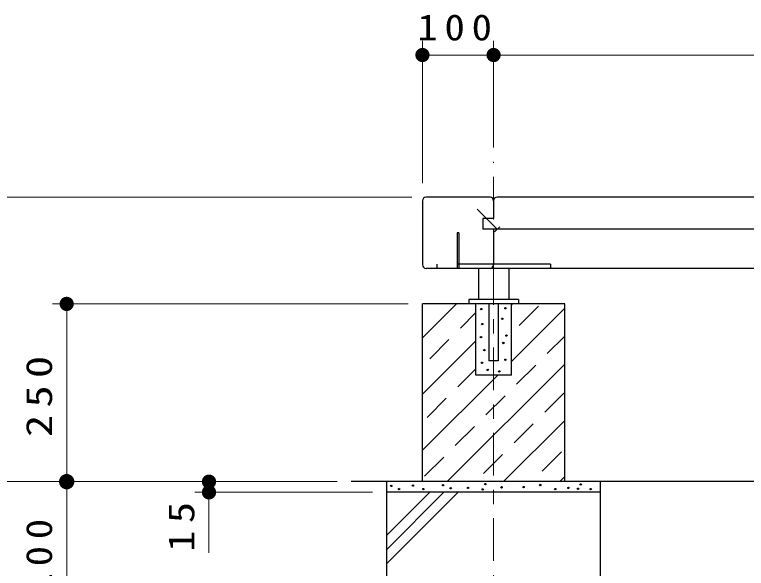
# Model space of a CAD drawing. Units: millimetres on the paper, scale 1:20. Extents: x -365 to 0, y -5 to 257.
# Drawn here: x -334.9 to -283.5, y 88.4 to 127.4 of the extents above; entities that cross this region are included whole.
import ezdxf

# ---------------------------------------------------------------- set-up
doc = ezdxf.new("R2010")
doc.units = ezdxf.units.MM
doc.linetypes.add('USER1', pattern=[4.5, 2.5, -2])
doc.linetypes.add('USER2', pattern=[6, 3, -1, 1, -1])
doc.layers.add('LY_1', color=7, linetype='Continuous', lineweight=25)
doc.styles.add('ＭＳ ゴシック', font='')
doc.styles.get('ＭＳ ゴシック').set_extended_font_data('MS Gothic')

# ---------------------------------------------------------------- blocks, each defined once
blk = doc.blocks.new('filled_dot')
at = {"color": 0, "linetype": 'Continuous', "lineweight": -2, "const_width": 1.25}
blk.add_lwpolyline([(-0.625, 0, 1), (0.625, 0, 1)], format="xyb", close=True, dxfattribs=at)

msp = doc.modelspace()

# ---------------------------------------------------------------- linework, layer by layer
at = {"layer": 'LY_1', "lineweight": 13}
for p, q in [((-306.287, 115.536), (-306.287, 125.536)), ((-301.287, 118.036), (-301.287, 125.536)), ((-306.287, 124.536), (-301.287, 124.536)), ((-301.287, 124.536), (-234.787, 124.536)), ((-307.037, 114.536), (-342.287, 114.536)), ((-307.287, 107.036), (-332.287, 107.036)), ((-331.287, 94.536), (-331.287, 107.036)), ((-306.287, 104.65), (-303.9, 107.036)), ((-300.037, 106.949), (-299.949, 107.036)), ((-300.037, 102.997), (-296.287, 106.747)), ((-299.492, 105.518), (-298.144, 106.865)), ((-303.622, 105.338), (-302.537, 106.424)), ((-306.287, 100.699), (-302.537, 104.449)), ((-305.778, 103.183), (-304.431, 104.53)), ((-297.516, 103.542), (-296.287, 104.772)), ((-304.546, 94.536), (-296.287, 102.796)), ((-303.802, 101.207), (-302.537, 102.473)), ((-299.671, 101.387), (-298.324, 102.734)), ((-306.287, 96.747), (-300.998, 102.036)), ((-305.957, 99.052), (-304.61, 100.399)), ((-301.826, 99.232), (-300.479, 100.579)), ((-297.695, 99.411), (-296.348, 100.758)), ((-300.595, 94.536), (-296.287, 98.845)), ((-303.982, 97.077), (-302.635, 98.424)), ((-299.851, 97.256), (-298.504, 98.603)), ((-306.137, 94.921), (-304.79, 96.268)), ((-302.006, 95.101), (-300.659, 96.448)), ((-297.875, 95.281), (-296.528, 96.628)), ((-296.644, 94.536), (-296.287, 94.893)), ((-312.287, 94.536), (-342.287, 94.536)), ((-331.287, 84.536), (-331.287, 94.536)), ((-312.287, 94.536), (-322.287, 94.536)), ((-321.287, 89.528), (-321.287, 94.536)), ((-309.787, 93.786), (-322.287, 93.786)), ((-308.787, 88.787), (-303.788, 93.786)), ((-308.787, 90.767), (-305.768, 93.786)), ((-308.787, 89.777), (-304.778, 93.786))]:
    msp.add_line(p, q, dxfattribs=at)
at = {"layer": 'LY_1', "linetype": 'USER2', "lineweight": 13}
msp.add_line((-301.287, 76.965), (-301.287, 117.036), dxfattribs=at)
at = {"layer": 'LY_1'}
for p, q in [((-306.287, 114.286), (-306.287, 109.786)), ((-301.537, 114.536), (-306.037, 114.536)), ((-301.287, 114.286), (-301.287, 113.036)), ((-230.037, 114.536), (-301.037, 114.536)), ((-301.037, 112.286), (-302.451, 113.701)), ((-302.037, 113.036), (-302.037, 112.286)), ((-301.287, 113.036), (-302.037, 113.036)), ((-259.037, 112.286), (-302.037, 112.286)), ((-301.287, 112.286), (-301.287, 109.786)), ((-301.213, 112.11), (-300.86, 112.463)), ((-303.837, 112.036), (-303.837, 109.536)), ((-303.737, 112.036), (-303.837, 112.036)), ((-303.737, 112.036), (-303.737, 109.536)), ((-230.037, 109.536), (-306.037, 109.536)), ((-302.354, 109.536), (-302.354, 107.336)), ((-297.287, 109.836), (-301.287, 109.836)), ((-300.219, 109.536), (-300.219, 107.336)), ((-297.287, 109.836), (-297.287, 109.536)), ((-306.287, 94.536), (-306.287, 107.036)), ((-296.287, 107.036), (-306.287, 107.036)), ((-303.037, 107.336), (-303.037, 107.036)), ((-299.537, 107.336), (-303.037, 107.336)), ((-302.537, 102.036), (-302.537, 107.036)), ((-301.612, 107.036), (-301.612, 103.036)), ((-300.962, 107.036), (-300.962, 103.036)), ((-300.037, 102.036), (-300.037, 107.036)), ((-299.537, 107.336), (-299.537, 107.036)), ((-296.287, 94.536), (-296.287, 107.036)), ((-300.962, 103.036), (-301.612, 103.036)), ((-300.037, 102.036), (-302.537, 102.036)), ((-227.287, 94.536), (-311.287, 94.536)), ((-308.787, 84.536), (-308.787, 94.536)), ((-293.787, 84.536), (-293.787, 94.536)), ((-293.787, 93.786), (-308.787, 93.786))]:
    msp.add_line(p, q, dxfattribs=at)
at = {"layer": 'LY_1', "linetype": 'USER1'}
for p, q in [((-301.287, 109.836), (-305.287, 109.836)), ((-305.287, 109.836), (-305.287, 109.536))]:
    msp.add_line(p, q, dxfattribs=at)
at = {"layer": 'LY_1'}
for centre in [(-302.154, 106.666), (-300.453, 106.731), (-300.671, 105.99), (-302.089, 105.619), (-302.176, 104.703), (-300.388, 104.812), (-300.606, 104.289), (-301.936, 103.787), (-302.111, 102.893), (-300.453, 103.111), (-301.696, 102.392), (-300.89, 102.283), (-308.482, 94.239), (-306.956, 94.26), (-304.834, 94.281), (-304.298, 94.074), (-303.082, 94.095), (-301.866, 94.363), (-300.732, 94.136), (-299.186, 94.157), (-298.012, 94.301), (-296.033, 94.095), (-295.167, 94.342), (-307.925, 94.013), (-306.214, 94.013), (-302.051, 93.992), (-296.96, 94.013), (-295.353, 94.033), (-294.467, 94.013)]:
    msp.add_circle(centre, 0.05, dxfattribs=at)
for centre, start, end in [((-306.037, 114.286), 90, 180), ((-301.537, 114.286), 0, 90), ((-301.037, 114.286), 90, 180), ((-306.037, 109.786), 180, 270), ((-301.537, 109.786), 270, 0)]:
    msp.add_arc(centre, 0.25, start, end, dxfattribs=at)

# ---------------------------------------------------------------- block references
at = {"layer": 'LY_1', "lineweight": 13, "xscale": 0.4, "yscale": 0.4}
msp.add_blockref('filled_dot', (-306.287, 124.536), dxfattribs=at)
at = {"layer": 'LY_1', "lineweight": 13}
for p, xscale, yscale, rotation in [((-301.287, 124.536), 0.4, 0.4, 180), ((-331.287, 107.036), 0.4, 0.4, 270), ((-331.287, 94.536), 0.431, 0.431, 270), ((-331.287, 94.536), 0.4, 0.4, 90), ((-321.287, 94.536), 0.4, 0.4, 270), ((-321.287, 93.786), 0.4, 0.4, 90)]:
    msp.add_blockref('filled_dot', p, dxfattribs=dict(at, xscale=xscale, yscale=yscale, rotation=rotation))

# ---------------------------------------------------------------- texts
at = {"layer": 'LY_1', "insert": (-303.787, 125.536), "char_height": 1.833, "attachment_point": 8, "style": 'ＭＳ ゴシック'}
msp.add_mtext('\\T1.33;\\W1.15;100', dxfattribs=at)
at = {"layer": 'LY_1', "char_height": 1.833, "attachment_point": 8, "rotation": 90, "style": 'ＭＳ ゴシック'}
for s, insert in [('\\T1.33;\\W1.25;250', (-332.287, 100.786)), ('\\T1.34;\\W1.2;15', (-322.287, 91.611)), ('\\T1.33;\\W1.15;200', (-332.287, 89.536))]:
    msp.add_mtext(s, dxfattribs=dict(at, insert=insert))

doc.saveas('drawing.dxf')
